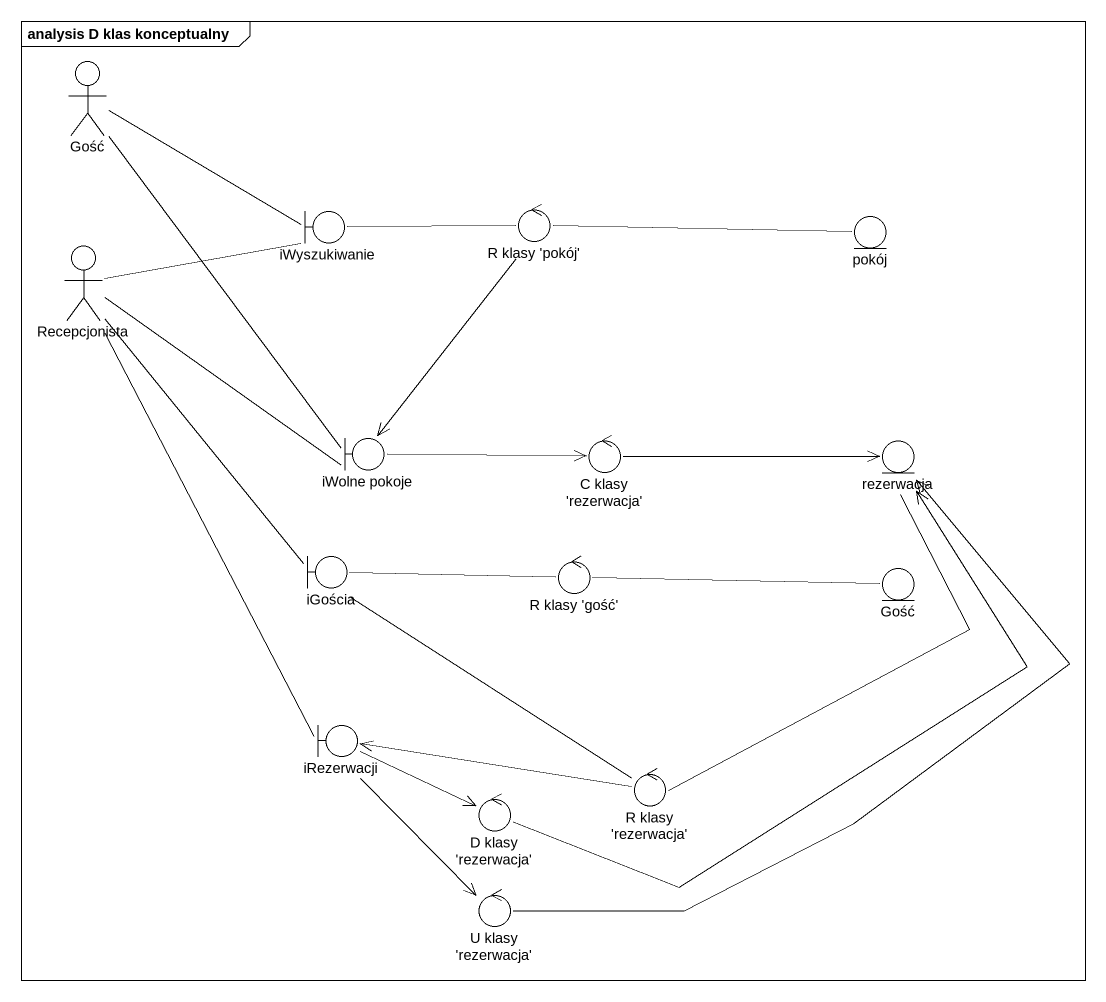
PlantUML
@startuml
mainframe analysis D klas konceptualny
actor Gość
actor Recepcjonista
boundary iWyszukiwanie
control "R klasy 'pokój'" as R_klasy_pokój
entity pokój
boundary "iWolne pokoje" as iWolne_pokoje
control "C klasy 'rezerwacja'" as C_klasy_rezerwacja
entity rezerwacja
boundary iGościa
control "R klasy 'gość'" as R_klasy_gość
entity "Gość" as Gość_2
boundary iRezerwacji
control "R klasy 'rezerwacja'" as R_klasy_rezerwacja
control "D klasy 'rezerwacja'" as D_klasy_rezerwacja
control "U klasy 'rezerwacja'" as U_klasy_rezerwacja
Gość -right- iWyszukiwanie
Gość -- iWolne_pokoje
Recepcjonista -right- iWyszukiwanie
Recepcjonista -right- iWolne_pokoje
Recepcjonista -- iGościa
Recepcjonista -- iRezerwacji
iWyszukiwanie -right- R_klasy_pokój
R_klasy_pokój -right- pokój
R_klasy_pokój --> iWolne_pokoje
iWolne_pokoje -right-> C_klasy_rezerwacja
C_klasy_rezerwacja -right-> rezerwacja
iGościa -right- R_klasy_gość
iGościa -- R_klasy_rezerwacja
R_klasy_gość -right- Gość_2
iRezerwacji -right-> D_klasy_rezerwacja
iRezerwacji --> U_klasy_rezerwacja
R_klasy_rezerwacja -up- rezerwacja
R_klasy_rezerwacja -left-> iRezerwacji
D_klasy_rezerwacja -up-> rezerwacja
U_klasy_rezerwacja -up-> rezerwacja
@enduml
